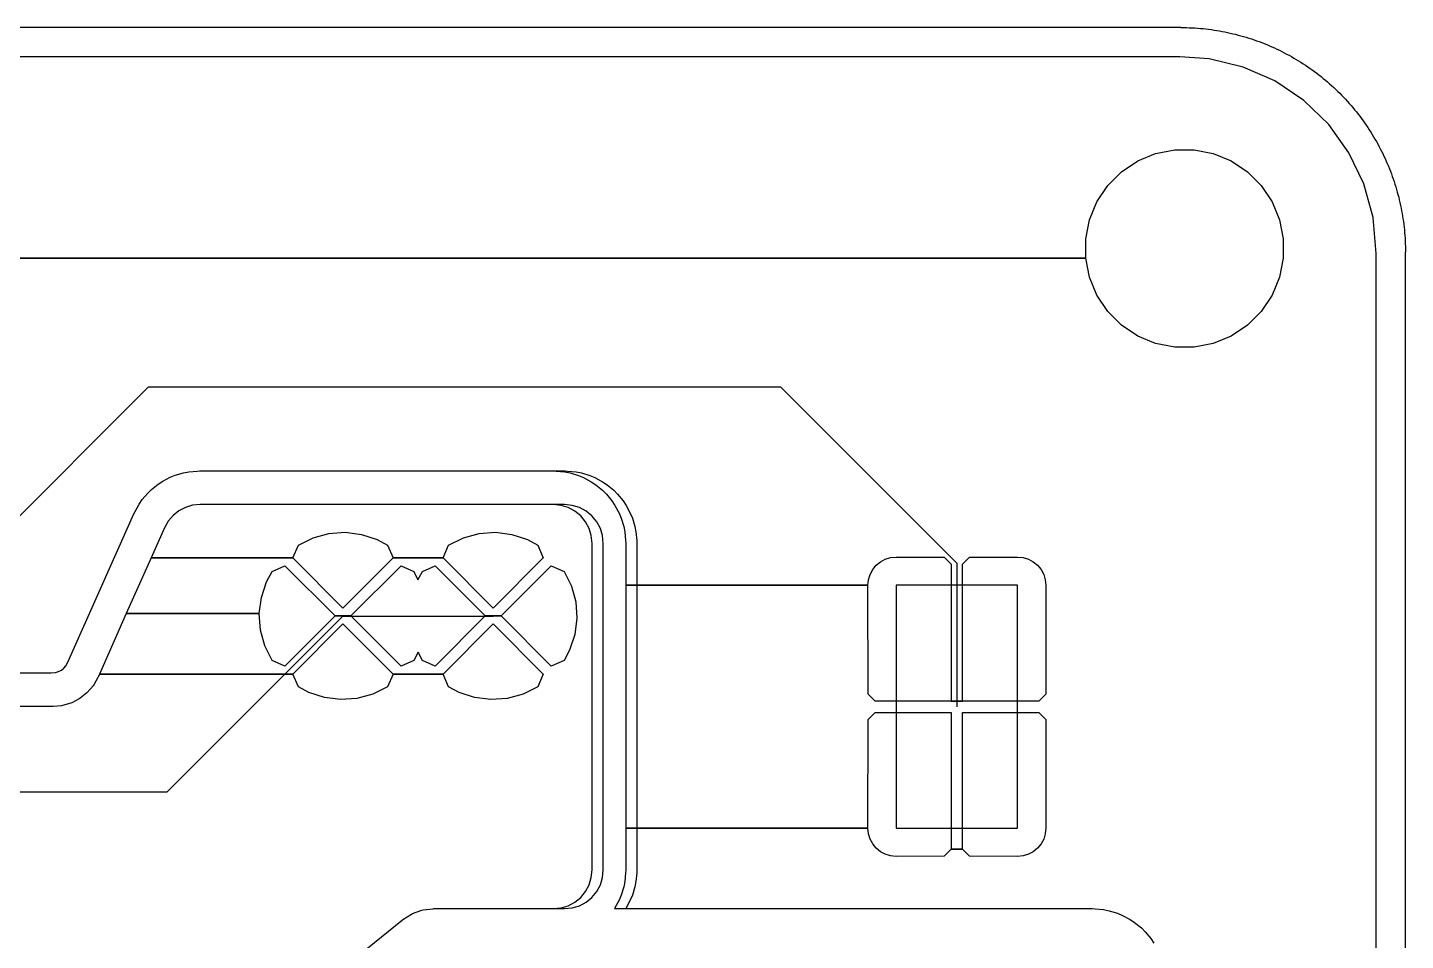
# Model space of a CAD drawing. Extents: x 169 to 33241, y 66 to 35500.
# Drawn here: x 20966 to 33241, y 27367 to 35500 of the extents above; entities that cross this region are included whole.
import ezdxf

# ---------------------------------------------------------------- set-up
doc = ezdxf.new("R2010")
doc.units = 0

msp = doc.modelspace()

# ---------------------------------------------------------------- linework, layer by layer
at = {"layer": 'Layer 1'}
for p, q in [((31241, 35500), (3744, 35500)), ((31241, 35500), (31265.847707, 35499.845846)), ((31265.847707, 35499.845846), (31290.661029, 35499.384089)), ((31290.661029, 35499.384089), (31315.437404, 35498.615793)), ((31315.437404, 35498.615793), (31340.17427, 35497.542016)), ((31340.17427, 35497.542016), (31364.869067, 35496.163821)), ((31364.869067, 35496.163821), (31389.519233, 35494.482268)), ((31389.519233, 35494.482268), (31414.122207, 35492.498418)), ((31414.122207, 35492.498418), (31438.675427, 35490.213333)), ((31438.675427, 35490.213333), (31463.176331, 35487.628072)), ((31463.176331, 35487.628072), (31487.622359, 35484.743698)), ((31487.622359, 35484.743698), (31512.010949, 35481.561271)), ((31512.010949, 35481.561271), (31536.339539, 35478.081852)), ((31536.339539, 35478.081852), (31560.605568, 35474.306502)), ((31560.605568, 35474.306502), (31584.806475, 35470.236282)), ((31584.806475, 35470.236282), (31608.939698, 35465.872253)), ((31608.939698, 35465.872253), (31633.002676, 35461.215476)), ((31633.002676, 35461.215476), (31656.992847, 35456.267011)), ((31656.992847, 35456.267011), (31680.907651, 35451.027921)), ((31680.907651, 35451.027921), (31704.744525, 35445.499266)), ((31704.744525, 35445.499266), (31728.500908, 35439.682107)), ((31728.500908, 35439.682107), (31752.174239, 35433.577504)), ((31752.174239, 35433.577504), (31775.761956, 35427.186519)), ((31775.761956, 35427.186519), (31799.261498, 35420.510213)), ((31799.261498, 35420.510213), (31822.670303, 35413.549647)), ((31822.670303, 35413.549647), (31845.985811, 35406.305882)), ((31845.985811, 35406.305882), (31869.205459, 35398.779978)), ((31869.205459, 35398.779978), (31892.326687, 35390.972997)), ((31892.326687, 35390.972997), (31915.346933, 35382.885999)), ((31915.346933, 35382.885999), (31938.263635, 35374.520046)), ((31938.263635, 35374.520046), (31961.074231, 35365.876199)), ((31961.074231, 35365.876199), (31983.776162, 35356.955518)), ((31983.776162, 35356.955518), (32006.366865, 35347.759065)), ((31231.5, 35240.2), (3756.51, 35240.2)), ((31231.5, 35240.2), (3756.51, 35240.2)), ((31493.1, 35220.9), (31231.5, 35240.2)), ((31493.1, 35220.9), (31231.5, 35240.2)), ((32006.366865, 35347.759065), (32028.843778, 35338.2879)), ((32028.843778, 35338.2879), (32051.204341, 35328.543085)), ((32051.204341, 35328.543085), (32073.445992, 35318.52568)), ((32073.445992, 35318.52568), (32095.566169, 35308.236747)), ((32095.566169, 35308.236747), (32117.562312, 35297.677346)), ((32117.562312, 35297.677346), (32139.431858, 35286.848539)), ((32139.431858, 35286.848539), (32161.172246, 35275.751385)), ((32161.172246, 35275.751385), (32182.780916, 35264.386948)), ((32182.780916, 35264.386948), (32204.255304, 35252.756286)), ((32204.255304, 35252.756286), (32225.592851, 35240.860462)), ((32225.592851, 35240.860462), (32246.790995, 35228.700535)), ((31795.7, 35148.3), (31493.1, 35220.9)), ((31795.7, 35148.3), (31493.1, 35220.9)), ((32078.8, 35024), (31795.7, 35148.3)), ((32078.8, 35024), (31795.7, 35148.3)), ((32246.790995, 35228.700535), (32267.847173, 35216.277569)), ((32267.847173, 35216.277569), (32288.758826, 35203.592622)), ((32288.758826, 35203.592622), (32309.523391, 35190.646756)), ((32309.523391, 35190.646756), (32330.138306, 35177.441033)), ((32330.138306, 35177.441033), (32350.601012, 35163.976513)), ((32350.601012, 35163.976513), (32370.908945, 35150.254256)), ((32370.908945, 35150.254256), (32391.059545, 35136.275325)), ((32391.059545, 35136.275325), (32411.050251, 35122.04078)), ((32411.050251, 35122.04078), (32430.8785, 35107.551682)), ((32430.8785, 35107.551682), (32450.541732, 35092.809091)), ((32335.5, 34851.6), (32078.8, 35024)), ((32335.5, 34851.6), (32078.8, 35024)), ((32450.541732, 35092.809091), (32470.037385, 35077.81407)), ((32470.037385, 35077.81407), (32489.362898, 35062.567679)), ((32489.362898, 35062.567679), (32508.515709, 35047.070978)), ((32508.515709, 35047.070978), (32527.493256, 35031.32503)), ((32527.493256, 35031.32503), (32546.29298, 35015.330894)), ((32546.29298, 35015.330894), (32564.912317, 34999.089632)), ((32564.912317, 34999.089632), (32583.348706, 34982.602304)), ((32583.348706, 34982.602304), (32601.599587, 34965.869973)), ((32601.599587, 34965.869973), (32619.662398, 34948.893698)), ((32619.662398, 34948.893698), (32637.534577, 34931.674541)), ((32637.534577, 34931.674541), (32655.213562, 34914.213562)), ((32655.213562, 34914.213562), (32672.674541, 34896.534577)), ((32672.674541, 34896.534577), (32689.893698, 34878.662398)), ((32689.893698, 34878.662398), (32706.869973, 34860.599587)), ((32557.5, 34636.4), (32335.5, 34851.6)), ((32557.5, 34636.4), (32335.5, 34851.6)), ((32706.869973, 34860.599587), (32723.602304, 34842.348706)), ((32723.602304, 34842.348706), (32740.089632, 34823.912317)), ((32740.089632, 34823.912317), (32756.330894, 34805.29298)), ((32756.330894, 34805.29298), (32772.32503, 34786.493256)), ((32772.32503, 34786.493256), (32788.070978, 34767.515709)), ((32788.070978, 34767.515709), (32803.567679, 34748.362898)), ((32803.567679, 34748.362898), (32818.81407, 34729.037385)), ((32737.9, 34385.3), (32557.5, 34636.4)), ((32737.9, 34385.3), (32557.5, 34636.4)), ((32818.81407, 34729.037385), (32833.809091, 34709.541732)), ((32833.809091, 34709.541732), (32848.551682, 34689.8785)), ((32848.551682, 34689.8785), (32863.04078, 34670.050251)), ((32863.04078, 34670.050251), (32877.275325, 34650.059545)), ((32877.275325, 34650.059545), (32891.254256, 34629.908945)), ((32891.254256, 34629.908945), (32904.976513, 34609.601012)), ((32904.976513, 34609.601012), (32918.441033, 34589.138306)), ((32918.441033, 34589.138306), (32931.646756, 34568.523391)), ((32931.646756, 34568.523391), (32944.592622, 34547.758826)), ((32944.592622, 34547.758826), (32957.277569, 34526.847173)), ((32957.277569, 34526.847173), (32969.700535, 34505.790995)), ((32969.700535, 34505.790995), (32981.860462, 34484.592851)), ((30855.7, 34311.3), (31015.8, 34377.6)), ((30855.7, 34311.3), (31015.8, 34377.6)), ((31015.8, 34377.6), (31185.8, 34411.4)), ((31015.8, 34377.6), (31185.8, 34411.4)), ((31185.8, 34411.4), (31359.2, 34411.4)), ((31185.8, 34411.4), (31359.2, 34411.4)), ((31359.2, 34411.4), (31529.2, 34377.6)), ((31359.2, 34411.4), (31529.2, 34377.6)), ((31529.2, 34377.6), (31689.3, 34311.3)), ((31529.2, 34377.6), (31689.3, 34311.3)), ((32871.1, 34106.2), (32737.9, 34385.3)), ((32871.1, 34106.2), (32737.9, 34385.3)), ((32981.860462, 34484.592851), (32993.756286, 34463.255304)), ((32993.756286, 34463.255304), (33005.386948, 34441.780916)), ((33005.386948, 34441.780916), (33016.751385, 34420.172246)), ((33016.751385, 34420.172246), (33027.848539, 34398.431858)), ((33027.848539, 34398.431858), (33038.677346, 34376.562312)), ((33038.677346, 34376.562312), (33049.236747, 34354.566169)), ((30711.6, 34215), (30855.7, 34311.3)), ((30711.6, 34215), (30855.7, 34311.3)), ((31689.3, 34311.3), (31833.4, 34215)), ((31689.3, 34311.3), (31833.4, 34215)), ((33049.236747, 34354.566169), (33059.52568, 34332.445992)), ((33059.52568, 34332.445992), (33069.543085, 34310.204341)), ((33069.543085, 34310.204341), (33079.2879, 34287.843778)), ((33079.2879, 34287.843778), (33088.759065, 34265.366865)), ((33088.759065, 34265.366865), (33097.955518, 34242.776162)), ((30589, 34092.4), (30711.6, 34215)), ((30589, 34092.4), (30711.6, 34215)), ((31833.4, 34215), (31956, 34092.4)), ((31833.4, 34215), (31956, 34092.4)), ((33097.955518, 34242.776162), (33106.876199, 34220.074231)), ((33106.876199, 34220.074231), (33115.520046, 34197.263635)), ((33115.520046, 34197.263635), (33123.885999, 34174.346933)), ((33123.885999, 34174.346933), (33131.972997, 34151.326687)), ((33131.972997, 34151.326687), (33139.779978, 34128.205459)), ((33139.779978, 34128.205459), (33147.305882, 34104.985811)), ((30492.7, 33948.3), (30589, 34092.4)), ((30492.7, 33948.3), (30589, 34092.4)), ((31956, 34092.4), (32052.3, 33948.3)), ((31956, 34092.4), (32052.3, 33948.3)), ((32952.6, 33808), (32871.1, 34106.2)), ((32952.6, 33808), (32871.1, 34106.2)), ((33147.305882, 34104.985811), (33154.549647, 34081.670303)), ((33154.549647, 34081.670303), (33161.510213, 34058.261498)), ((33161.510213, 34058.261498), (33168.186519, 34034.761956)), ((33168.186519, 34034.761956), (33174.577504, 34011.174239)), ((33174.577504, 34011.174239), (33180.682107, 33987.500908)), ((30426.4, 33788.2), (30492.7, 33948.3)), ((30426.4, 33788.2), (30492.7, 33948.3)), ((32052.3, 33948.3), (32118.6, 33788.2)), ((32052.3, 33948.3), (32118.6, 33788.2)), ((33180.682107, 33987.500908), (33186.499266, 33963.744525)), ((33186.499266, 33963.744525), (33192.027921, 33939.907651)), ((33192.027921, 33939.907651), (33197.267011, 33915.992847)), ((33197.267011, 33915.992847), (33202.215476, 33892.002676)), ((33202.215476, 33892.002676), (33206.872253, 33867.939698)), ((30392.6, 33618.2), (30426.4, 33788.2)), ((30392.6, 33618.2), (30426.4, 33788.2)), ((32118.6, 33788.2), (32152.4, 33618.2)), ((32118.6, 33788.2), (32152.4, 33618.2)), ((32981.2, 33488.4), (32952.6, 33808)), ((32981.2, 33488.4), (32952.6, 33808)), ((33206.872253, 33867.939698), (33211.236282, 33843.806475)), ((33211.236282, 33843.806475), (33215.306502, 33819.605568)), ((33215.306502, 33819.605568), (33219.081852, 33795.339539)), ((33219.081852, 33795.339539), (33222.561271, 33771.010949)), ((33222.561271, 33771.010949), (33225.743698, 33746.622359)), ((33225.743698, 33746.622359), (33228.628072, 33722.176331)), ((33228.628072, 33722.176331), (33231.213333, 33697.675427)), ((33231.213333, 33697.675427), (33233.498418, 33673.122207)), ((33233.498418, 33673.122207), (33235.482268, 33648.519233)), ((33235.482268, 33648.519233), (33237.163821, 33623.869067)), ((30392.6, 33444.8), (30392.6, 33618.2)), ((30392.6, 33444.8), (30392.6, 33618.2)), ((32152.4, 33618.2), (32152.4, 33444.8)), ((32152.4, 33618.2), (32152.4, 33444.8)), ((33237.163821, 33623.869067), (33238.542016, 33599.17427)), ((33238.542016, 33599.17427), (33239.615793, 33574.437404)), ((33239.615793, 33574.437404), (33240.384089, 33549.661029)), ((33240.384089, 33549.661029), (33240.845846, 33524.847707)), ((33240.845846, 33524.847707), (33241, 33500)), ((4593.36, 33444.8), (30392.6, 33444.8)), ((30392.6, 33444.8), (4593.36, 33444.8)), ((16394.9, 33444.8), (30392.6, 33444.8)), ((30392.6, 33444.8), (16394.9, 33444.8)), ((30426.4, 33274.8), (30392.6, 33444.8)), ((30426.4, 33274.8), (30392.6, 33444.8)), ((32152.4, 33444.8), (32118.6, 33274.8)), ((32152.4, 33444.8), (32118.6, 33274.8)), ((32981.2, 2076.46), (32981.2, 33488.4)), ((32981.2, 2076.46), (32981.2, 33488.4)), ((33241, 2066), (33241, 33500)), ((30492.7, 33114.7), (30426.4, 33274.8)), ((30492.7, 33114.7), (30426.4, 33274.8)), ((32118.6, 33274.8), (32052.3, 33114.7)), ((32118.6, 33274.8), (32052.3, 33114.7)), ((30589, 32970.6), (30492.7, 33114.7)), ((30589, 32970.6), (30492.7, 33114.7)), ((32052.3, 33114.7), (31956, 32970.6)), ((32052.3, 33114.7), (31956, 32970.6)), ((30711.6, 32848), (30589, 32970.6)), ((30711.6, 32848), (30589, 32970.6)), ((31956, 32970.6), (31833.4, 32848)), ((31956, 32970.6), (31833.4, 32848)), ((30855.7, 32751.7), (30711.6, 32848)), ((30855.7, 32751.7), (30711.6, 32848)), ((31833.4, 32848), (31689.3, 32751.7)), ((31833.4, 32848), (31689.3, 32751.7)), ((31015.8, 32685.4), (30855.7, 32751.7)), ((31015.8, 32685.4), (30855.7, 32751.7)), ((31185.8, 32651.6), (31015.8, 32685.4)), ((31185.8, 32651.6), (31015.8, 32685.4)), ((31529.2, 32685.4), (31359.2, 32651.6)), ((31529.2, 32685.4), (31359.2, 32651.6)), ((31689.3, 32751.7), (31529.2, 32685.4)), ((31689.3, 32751.7), (31529.2, 32685.4)), ((31359.2, 32651.6), (31185.8, 32651.6)), ((31359.2, 32651.6), (31185.8, 32651.6)), ((20522, 30777), (22044, 32300)), ((22044, 32300), (27673, 32300)), ((27673, 32300), (29244, 30728)), ((22401.7, 31541.6), (22476.8, 31548.8)), ((22401.7, 31541.6), (22476.8, 31548.8)), ((22476.8, 31548.8), (22500.8, 31550)), ((22476.8, 31548.8), (22500.8, 31550)), ((22500.8, 31550), (25651.2, 31550)), ((22500.8, 31550), (25751.2, 31550)), ((25651.2, 31550), (25675.7, 31548.8)), ((25675.7, 31548.8), (25752.5, 31541.2)), ((25751.2, 31550), (25775.7, 31548.8)), ((25775.7, 31548.8), (25852.5, 31541.2)), ((22071.5, 31385), (22130.6, 31432)), ((22071.5, 31385), (22130.6, 31432)), ((22130.6, 31432), (22170.8, 31458.1)), ((22130.6, 31432), (22170.8, 31458.1)), ((22170.8, 31458.1), (22237.7, 31493)), ((22170.8, 31458.1), (22237.7, 31493)), ((22237.7, 31493), (22282.2, 31511)), ((22237.7, 31493), (22282.2, 31511)), ((22282.2, 31511), (22354.6, 31532.5)), ((22282.2, 31511), (22354.6, 31532.5)), ((22354.6, 31532.5), (22401.7, 31541.6)), ((22354.6, 31532.5), (22401.7, 31541.6)), ((25752.5, 31541.2), (25800.6, 31531.7)), ((25800.6, 31531.7), (25874.5, 31509.3)), ((25852.5, 31541.2), (25900.6, 31531.7)), ((25874.5, 31509.3), (25919.7, 31490.5)), ((25900.6, 31531.7), (25974.5, 31509.3)), ((25919.7, 31490.5), (25987.8, 31454.1)), ((25974.5, 31509.3), (26019.7, 31490.5)), ((25987.8, 31454.1), (26028.6, 31426.9)), ((26019.7, 31490.5), (26087.8, 31454.1)), ((26028.6, 31426.9), (26088.2, 31377.9)), ((26087.8, 31454.1), (26128.6, 31426.9)), ((26128.6, 31426.9), (26188.2, 31377.9)), ((21988, 31294.2), (22037, 31351.7)), ((21988, 31294.2), (22037, 31351.7)), ((22037, 31351.7), (22071.5, 31385)), ((22037, 31351.7), (22071.5, 31385)), ((26088.2, 31377.9), (26122.9, 31343.3)), ((26122.9, 31343.3), (26171.8, 31283.6)), ((26188.2, 31377.9), (26222.9, 31343.3)), ((26222.9, 31343.3), (26271.8, 31283.6)), ((21912.6, 31167.7), (21923.4, 31189.2)), ((21912.6, 31167.7), (21923.4, 31189.2)), ((21923.4, 31189.2), (21960.5, 31254.9)), ((21923.4, 31189.2), (21960.5, 31254.9)), ((21960.5, 31254.9), (21988, 31294.2)), ((21960.5, 31254.9), (21988, 31294.2)), ((22313.6, 31194.3), (22262.1, 31153.3)), ((22313.6, 31194.3), (22262.1, 31153.3)), ((22372.1, 31224.7), (22313.6, 31194.3)), ((22372.1, 31224.7), (22313.6, 31194.3)), ((22435.2, 31243.5), (22372.1, 31224.7)), ((22435.2, 31243.5), (22372.1, 31224.7)), ((22503.2, 31250), (22435.2, 31243.5)), ((22503.2, 31250), (22435.2, 31243.5)), ((25648.8, 31250), (22503.2, 31250)), ((25748.8, 31250), (22503.2, 31250)), ((25718.2, 31243.2), (25648.8, 31250)), ((25782.7, 31223.6), (25718.2, 31243.2)), ((25818.2, 31243.2), (25748.8, 31250)), ((25842.1, 31191.9), (25782.7, 31223.6)), ((25882.7, 31223.6), (25818.2, 31243.2)), ((25894.1, 31149.2), (25842.1, 31191.9)), ((25942.1, 31191.9), (25882.7, 31223.6)), ((25994.1, 31149.2), (25942.1, 31191.9)), ((26171.8, 31283.6), (26199.1, 31242.9)), ((26199.1, 31242.9), (26235.5, 31174.8)), ((26271.8, 31283.6), (26299.1, 31242.9)), ((26299.1, 31242.9), (26335.5, 31174.8)), ((21325.3, 29846.3), (21912.6, 31167.7)), ((21325.3, 29846.3), (21912.6, 31167.7)), ((22219.3, 31103.2), (22185.7, 31043.7)), ((22219.3, 31103.2), (22185.7, 31043.7)), ((22262.1, 31153.3), (22219.3, 31103.2)), ((22262.1, 31153.3), (22219.3, 31103.2)), ((25936.8, 31097.1), (25894.1, 31149.2)), ((25968.6, 31037.7), (25936.8, 31097.1)), ((26036.8, 31097.1), (25994.1, 31149.2)), ((26068.6, 31037.7), (26036.8, 31097.1)), ((26235.5, 31174.8), (26254.2, 31129.5)), ((26254.2, 31129.5), (26276.6, 31055.7)), ((26335.5, 31174.8), (26354.2, 31129.5)), ((26354.2, 31129.5), (26376.6, 31055.7)), ((22185.7, 31043.7), (22066.2, 30774.6)), ((22185.7, 31043.7), (22066.2, 30774.6)), ((23378.8, 30888.8), (23509.6, 30954.1)), ((23378.8, 30888.8), (23509.6, 30954.1)), ((23509.6, 30954.1), (23650.6, 30992.6)), ((23509.6, 30954.1), (23650.6, 30992.6)), ((23650.6, 30992.6), (23796.4, 31002.9)), ((23650.6, 30992.6), (23796.4, 31002.9)), ((23796.4, 31002.9), (23941.4, 30984.5)), ((23796.4, 31002.9), (23941.4, 30984.5)), ((23941.4, 30984.5), (24080.1, 30938.2)), ((23941.4, 30984.5), (24080.1, 30938.2)), ((24080.1, 30938.2), (24172.5, 30888.8)), ((24080.1, 30938.2), (24172.5, 30888.8)), ((24717.3, 30888.8), (24848.1, 30954.1)), ((24717.3, 30888.8), (24848.1, 30954.1)), ((24848.1, 30954.1), (24989.2, 30992.6)), ((24848.1, 30954.1), (24989.2, 30992.6)), ((24989.2, 30992.6), (25135, 31002.9)), ((24989.2, 30992.6), (25135, 31002.9)), ((25135, 31002.9), (25280, 30984.5)), ((25135, 31002.9), (25280, 30984.5)), ((25280, 30984.5), (25418.7, 30938.2)), ((25280, 30984.5), (25418.7, 30938.2)), ((25418.7, 30938.2), (25511.1, 30888.8)), ((25418.7, 30938.2), (25511.1, 30888.8)), ((25988.1, 30973.3), (25968.6, 31037.7)), ((25994.9, 30903.8), (25988.1, 30973.3)), ((26088.1, 30973.3), (26068.6, 31037.7)), ((26094.9, 30903.8), (26088.1, 30973.3)), ((26276.6, 31055.7), (26286.2, 31007.6)), ((26286.2, 31007.6), (26293.7, 30930.8)), ((26376.6, 31055.7), (26386.2, 31007.6)), ((26386.2, 31007.6), (26393.7, 30930.8)), ((23329.2, 30774.6), (23378.8, 30888.8)), ((23329.2, 30774.6), (23378.8, 30888.8)), ((24172.5, 30888.8), (24222.1, 30774.6)), ((24172.5, 30888.8), (24222.1, 30774.6)), ((24667.8, 30774.6), (24717.3, 30888.8)), ((24667.8, 30774.6), (24717.3, 30888.8)), ((25511.1, 30888.8), (25560.7, 30774.6)), ((25511.1, 30888.8), (25560.7, 30774.6)), ((25994.9, 27996.2), (25994.9, 30903.8)), ((26094.9, 27996.2), (26094.9, 30903.8)), ((26293.7, 30930.8), (26294.9, 30906.3)), ((26294.9, 30906.3), (26294.9, 30531.8)), ((26393.7, 30930.8), (26394.9, 30906.3)), ((26394.9, 30906.3), (26394.9, 27993.7)), ((22066.2, 30774.6), (21845.5, 30278.2)), ((22066.2, 30774.6), (21845.5, 30278.2)), ((22066.2, 30774.6), (23329.2, 30774.6)), ((23329.2, 30774.6), (22066.2, 30774.6)), ((22066.2, 30774.6), (23329.2, 30774.6)), ((23329.2, 30774.6), (22066.2, 30774.6)), ((23144.3, 30654.4), (23258.5, 30703.9)), ((23144.3, 30654.4), (23258.5, 30703.9)), ((23258.5, 30703.9), (23704.9, 30257.5)), ((23258.5, 30703.9), (23704.9, 30257.5)), ((23775.6, 30328.2), (23329.2, 30774.6)), ((23775.6, 30328.2), (23329.2, 30774.6)), ((24222.1, 30774.6), (23775.6, 30328.2)), ((24222.1, 30774.6), (23775.6, 30328.2)), ((23846.4, 30257.5), (24292.8, 30703.9)), ((23846.4, 30257.5), (24292.8, 30703.9)), ((24222.1, 30774.6), (24667.8, 30774.6)), ((24667.8, 30774.6), (24222.1, 30774.6)), ((24222.1, 30774.6), (24667.8, 30774.6)), ((24667.8, 30774.6), (24222.1, 30774.6)), ((24292.8, 30703.9), (24407, 30654.4)), ((24292.8, 30703.9), (24407, 30654.4)), ((24482.9, 30654.4), (24597.1, 30703.9)), ((24482.9, 30654.4), (24597.1, 30703.9)), ((24597.1, 30703.9), (25043.5, 30257.5)), ((24597.1, 30703.9), (25043.5, 30257.5)), ((25114.2, 30328.2), (24667.8, 30774.6)), ((25114.2, 30328.2), (24667.8, 30774.6)), ((25560.7, 30774.6), (25114.2, 30328.2)), ((25560.7, 30774.6), (25114.2, 30328.2)), ((25184.9, 30257.5), (25631.4, 30703.9)), ((25184.9, 30257.5), (25631.4, 30703.9)), ((25631.4, 30703.9), (25745.6, 30654.4)), ((25631.4, 30703.9), (25745.6, 30654.4)), ((28494.7, 30671.4), (28525.9, 30709.4)), ((28525.9, 30709.4), (28564, 30740.7)), ((28564, 30740.7), (28607.4, 30763.9)), ((28607.4, 30763.9), (28654.5, 30778.2)), ((28654.5, 30778.2), (28703.5, 30783)), ((28703.5, 30783), (29132.4, 30781.8)), ((29132.4, 30781.8), (29194.9, 30719.3)), ((29194.9, 30719.3), (29194.9, 29499)), ((29244, 30728), (29244, 29449)), ((29294.9, 30719.3), (29357.4, 30781.8)), ((29294.9, 29499), (29294.9, 30719.3)), ((29357.4, 30781.8), (29786.3, 30783)), ((29786.3, 30783), (29835.3, 30778.2)), ((29835.3, 30778.2), (29882.5, 30763.9)), ((29882.5, 30763.9), (29925.9, 30740.7)), ((29925.9, 30740.7), (29964, 30709.4)), ((29964, 30709.4), (29995.2, 30671.4)), ((23094.9, 30561.9), (23144.3, 30654.4)), ((23094.9, 30561.9), (23144.3, 30654.4)), ((24407, 30654.4), (24443.6, 30580.9)), ((24407, 30654.4), (24443.6, 30580.9)), ((24443.6, 30580.9), (24482.9, 30654.4)), ((24443.6, 30580.9), (24482.9, 30654.4)), ((25745.6, 30654.4), (25810.9, 30523.6)), ((25745.6, 30654.4), (25810.9, 30523.6)), ((28452.3, 30531.8), (28457.2, 30580.8)), ((28457.2, 30580.8), (28471.5, 30627.9)), ((28471.5, 30627.9), (28494.7, 30671.4)), ((29995.2, 30671.4), (30018.4, 30627.9)), ((30018.4, 30627.9), (30032.7, 30580.8)), ((30032.7, 30580.8), (30037.5, 30531.8)), ((23048.6, 30423.3), (23094.9, 30561.9)), ((23048.6, 30423.3), (23094.9, 30561.9)), ((25810.9, 30523.6), (25849.4, 30382.6)), ((25810.9, 30523.6), (25849.4, 30382.6)), ((26294.9, 30531.8), (28452.3, 30531.8)), ((28452.3, 30531.8), (26294.9, 30531.8)), ((26294.9, 30531.8), (26294.9, 28366.2)), ((28453.5, 29561.5), (28452.3, 30531.8)), ((29786.3, 30531.8), (28703.5, 30531.8)), ((28703.5, 30531.8), (28703.5, 28366.2)), ((29786.3, 28366.2), (29786.3, 30531.8)), ((30037.5, 30531.8), (30036.3, 29561.5)), ((23030.2, 30278.2), (23048.6, 30423.3)), ((23030.2, 30278.2), (23048.6, 30423.3)), ((25849.4, 30382.6), (25859.7, 30236.7)), ((25849.4, 30382.6), (25859.7, 30236.7)), ((21845.5, 30278.2), (21606.5, 29740.3)), ((21845.5, 30278.2), (21606.5, 29740.3)), ((21845.5, 30278.2), (23030.2, 30278.2)), ((23030.2, 30278.2), (21845.5, 30278.2)), ((21845.5, 30278.2), (23030.2, 30278.2)), ((23030.2, 30278.2), (21845.5, 30278.2)), ((22209, 28690), (23775, 30257)), ((23040.5, 30132.4), (23030.2, 30278.2)), ((23040.5, 30132.4), (23030.2, 30278.2)), ((23704.9, 30257.5), (23258.5, 29811)), ((23704.9, 30257.5), (23258.5, 29811)), ((23704.9, 30257.5), (23846.4, 30257.5)), ((23846.4, 30257.5), (23704.9, 30257.5)), ((23704.9, 30257.5), (23846.4, 30257.5)), ((23846.4, 30257.5), (23704.9, 30257.5)), ((23775, 30257), (25114, 30257)), ((24292.8, 29811), (23846.4, 30257.5)), ((24292.8, 29811), (23846.4, 30257.5)), ((25043.5, 30257.5), (24597.1, 29811)), ((25043.5, 30257.5), (24597.1, 29811)), ((25043.5, 30257.5), (25184.9, 30257.5)), ((25184.9, 30257.5), (25043.5, 30257.5)), ((25043.5, 30257.5), (25184.9, 30257.5)), ((25184.9, 30257.5), (25043.5, 30257.5)), ((25631.4, 29811), (25184.9, 30257.5)), ((25631.4, 29811), (25184.9, 30257.5)), ((25859.7, 30236.7), (25841.3, 30091.7)), ((25859.7, 30236.7), (25841.3, 30091.7)), ((23079, 29991.4), (23040.5, 30132.4)), ((23079, 29991.4), (23040.5, 30132.4)), ((23329.2, 29740.3), (23775.6, 30186.8)), ((23329.2, 29740.3), (23775.6, 30186.8)), ((23775.6, 30186.8), (24222.1, 29740.3)), ((23775.6, 30186.8), (24222.1, 29740.3)), ((24667.8, 29740.3), (25114.2, 30186.8)), ((24667.8, 29740.3), (25114.2, 30186.8)), ((25114.2, 30186.8), (25560.7, 29740.3)), ((25114.2, 30186.8), (25560.7, 29740.3)), ((25841.3, 30091.7), (25795, 29953)), ((25841.3, 30091.7), (25795, 29953)), ((23144.3, 29860.6), (23079, 29991.4)), ((23144.3, 29860.6), (23079, 29991.4)), ((25795, 29953), (25745.6, 29860.6)), ((25795, 29953), (25745.6, 29860.6)), ((21305.9, 29812), (21325.3, 29846.3)), ((21305.9, 29812), (21325.3, 29846.3)), ((23258.5, 29811), (23144.3, 29860.6)), ((23258.5, 29811), (23144.3, 29860.6)), ((24407, 29860.6), (24292.8, 29811)), ((24407, 29860.6), (24292.8, 29811)), ((24446.2, 29934), (24407, 29860.6)), ((24446.2, 29934), (24407, 29860.6)), ((24482.9, 29860.6), (24446.2, 29934)), ((24482.9, 29860.6), (24446.2, 29934)), ((24597.1, 29811), (24482.9, 29860.6)), ((24597.1, 29811), (24482.9, 29860.6)), ((25745.6, 29860.6), (25631.4, 29811)), ((25745.6, 29860.6), (25631.4, 29811)), ((20416.6, 29750), (21177.1, 29750)), ((20416.6, 29750), (21177.1, 29750)), ((21177.1, 29750), (21216.3, 29753.8)), ((21177.1, 29750), (21216.3, 29753.8)), ((21216.3, 29753.8), (21242.5, 29761.5)), ((21216.3, 29753.8), (21242.5, 29761.5)), ((21242.5, 29761.5), (21266.8, 29774.2)), ((21242.5, 29761.5), (21266.8, 29774.2)), ((21266.8, 29774.2), (21288.1, 29791.2)), ((21266.8, 29774.2), (21288.1, 29791.2)), ((21288.1, 29791.2), (21305.9, 29812)), ((21288.1, 29791.2), (21305.9, 29812)), ((21592.4, 29709.2), (21555.2, 29643.5)), ((21592.4, 29709.2), (21555.2, 29643.5)), ((21594.5, 29713.5), (21592.4, 29709.2)), ((21594.5, 29713.5), (21592.4, 29709.2)), ((21606.5, 29740.3), (21594.5, 29713.5)), ((21606.5, 29740.3), (21594.5, 29713.5)), ((21606.5, 29740.3), (23329.2, 29740.3)), ((23329.2, 29740.3), (21606.5, 29740.3)), ((21606.5, 29740.3), (23329.2, 29740.3)), ((23329.2, 29740.3), (21606.5, 29740.3)), ((23378.8, 29626.2), (23329.2, 29740.3)), ((23378.8, 29626.2), (23329.2, 29740.3)), ((24222.1, 29740.3), (24172.5, 29626.2)), ((24222.1, 29740.3), (24172.5, 29626.2)), ((24222.1, 29740.3), (24667.8, 29740.3)), ((24667.8, 29740.3), (24222.1, 29740.3)), ((24222.1, 29740.3), (24667.8, 29740.3)), ((24667.8, 29740.3), (24222.1, 29740.3)), ((24717.3, 29626.2), (24667.8, 29740.3)), ((24717.3, 29626.2), (24667.8, 29740.3)), ((25560.7, 29740.3), (25511.1, 29626.2)), ((25560.7, 29740.3), (25511.1, 29626.2)), ((21549.7, 29635.6), (21500.7, 29578.2)), ((21549.7, 29635.6), (21500.7, 29578.2)), ((21555.2, 29643.5), (21549.7, 29635.6)), ((21555.2, 29643.5), (21549.7, 29635.6)), ((23471.2, 29576.7), (23378.8, 29626.2)), ((23471.2, 29576.7), (23378.8, 29626.2)), ((24172.5, 29626.2), (24041.7, 29560.9)), ((24172.5, 29626.2), (24041.7, 29560.9)), ((24809.8, 29576.7), (24717.3, 29626.2)), ((24809.8, 29576.7), (24717.3, 29626.2)), ((25511.1, 29626.2), (25380.3, 29560.9)), ((25511.1, 29626.2), (25380.3, 29560.9)), ((21350.9, 29480.8), (21278.5, 29459.3)), ((21350.9, 29480.8), (21278.5, 29459.3)), ((21359.7, 29484.4), (21350.9, 29480.8)), ((21359.7, 29484.4), (21350.9, 29480.8)), ((21426.7, 29519.2), (21359.7, 29484.4)), ((21426.7, 29519.2), (21359.7, 29484.4)), ((21434.8, 29524.5), (21426.7, 29519.2)), ((21434.8, 29524.5), (21426.7, 29519.2)), ((21493.8, 29571.5), (21434.8, 29524.5)), ((21493.8, 29571.5), (21434.8, 29524.5)), ((21500.7, 29578.2), (21493.8, 29571.5)), ((21500.7, 29578.2), (21493.8, 29571.5)), ((23609.9, 29530.4), (23471.2, 29576.7)), ((23609.9, 29530.4), (23471.2, 29576.7)), ((23754.9, 29512.1), (23609.9, 29530.4)), ((23754.9, 29512.1), (23609.9, 29530.4)), ((23900.7, 29522.3), (23754.9, 29512.1)), ((23900.7, 29522.3), (23754.9, 29512.1)), ((24041.7, 29560.9), (23900.7, 29522.3)), ((24041.7, 29560.9), (23900.7, 29522.3)), ((24948.5, 29530.4), (24809.8, 29576.7)), ((24948.5, 29530.4), (24809.8, 29576.7)), ((25093.5, 29512.1), (24948.5, 29530.4)), ((25093.5, 29512.1), (24948.5, 29530.4)), ((25239.3, 29522.3), (25093.5, 29512.1)), ((25239.3, 29522.3), (25093.5, 29512.1)), ((25380.3, 29560.9), (25239.3, 29522.3)), ((25380.3, 29560.9), (25239.3, 29522.3)), ((28516, 29499), (28453.5, 29561.5)), ((29194.9, 29499), (28516, 29499)), ((29194.9, 29499), (29294.9, 29499)), ((29294.9, 29499), (29194.9, 29499)), ((29973.8, 29499), (29294.9, 29499)), ((30036.3, 29561.5), (29973.8, 29499)), ((21189.1, 29450), (19341.1, 29450)), ((21189.1, 29450), (19341.1, 29450)), ((21193.9, 29450.2), (21189.1, 29450)), ((21193.9, 29450.2), (21189.1, 29450)), ((21269, 29457.5), (21193.9, 29450.2)), ((21269, 29457.5), (21193.9, 29450.2)), ((21278.5, 29459.3), (21269, 29457.5)), ((21278.5, 29459.3), (21269, 29457.5)), ((28453.5, 29336.5), (28516, 29399)), ((28516, 29399), (29194.9, 29399)), ((29194.9, 29399), (29194.9, 28178.7)), ((29294.9, 28178.7), (29294.9, 29399)), ((29294.9, 29399), (29973.8, 29399)), ((29973.8, 29399), (30036.3, 29336.5)), ((28452.3, 28366.2), (28453.5, 29336.5)), ((30036.3, 29336.5), (30037.5, 28366.2)), ((20077, 28690), (22209, 28690)), ((26294.9, 28366.2), (28452.3, 28366.2)), ((28452.3, 28366.2), (26294.9, 28366.2)), ((26294.9, 28366.2), (26294.9, 27993.7)), ((28457.2, 28317.2), (28452.3, 28366.2)), ((28703.5, 28366.2), (29786.3, 28366.2)), ((30037.5, 28366.2), (30032.7, 28317.2)), ((28471.5, 28270.1), (28457.2, 28317.2)), ((28494.7, 28226.7), (28471.5, 28270.1)), ((30018.4, 28270.1), (29995.2, 28226.7)), ((30032.7, 28317.2), (30018.4, 28270.1)), ((28525.9, 28188.6), (28494.7, 28226.7)), ((28564, 28157.4), (28525.9, 28188.6)), ((28607.4, 28134.2), (28564, 28157.4)), ((28654.5, 28119.9), (28607.4, 28134.2)), ((28703.5, 28115), (28654.5, 28119.9)), ((29132.4, 28116.2), (28703.5, 28115)), ((29194.9, 28178.7), (29132.4, 28116.2)), ((29194.9, 28178.7), (29294.9, 28178.7)), ((29294.9, 28178.7), (29194.9, 28178.7)), ((29357.4, 28116.2), (29294.9, 28178.7)), ((29786.3, 28115), (29357.4, 28116.2)), ((29835.3, 28119.9), (29786.3, 28115)), ((29882.5, 28134.2), (29835.3, 28119.9)), ((29925.9, 28157.4), (29882.5, 28134.2)), ((29964, 28188.6), (29925.9, 28157.4)), ((29995.2, 28226.7), (29964, 28188.6)), ((25988.1, 27926.7), (25994.9, 27996.2)), ((26088.1, 27926.7), (26094.9, 27996.2)), ((26294.9, 27993.7), (26293.7, 27969.2)), ((26394.9, 27993.7), (26393.7, 27969.2)), ((25968.6, 27862.3), (25988.1, 27926.7)), ((26068.6, 27862.3), (26088.1, 27926.7)), ((26286.2, 27892.4), (26276.6, 27844.3)), ((26293.7, 27969.2), (26286.2, 27892.4)), ((26386.2, 27892.4), (26376.6, 27844.3)), ((26393.7, 27969.2), (26386.2, 27892.4)), ((25842.1, 27708.1), (25894.1, 27750.8)), ((25894.1, 27750.8), (25936.8, 27802.9)), ((25936.8, 27802.9), (25968.6, 27862.3)), ((25942.1, 27708.1), (25994.1, 27750.8)), ((25994.1, 27750.8), (26036.8, 27802.9)), ((26036.8, 27802.9), (26068.6, 27862.3)), ((26254.2, 27770.5), (26235.5, 27725.2)), ((26276.6, 27844.3), (26254.2, 27770.5)), ((26354.2, 27770.5), (26335.5, 27725.2)), ((26376.6, 27844.3), (26354.2, 27770.5)), ((24395.1, 27607.2), (24479.1, 27637)), ((24395.1, 27607.2), (24479.1, 27637)), ((24479.1, 27637), (24490.2, 27639.6)), ((24479.1, 27637), (24490.2, 27639.6)), ((24490.2, 27639.6), (24578.8, 27649.7)), ((24490.2, 27639.6), (24578.8, 27649.7)), ((24578.8, 27649.7), (24584.5, 27650)), ((24578.8, 27649.7), (24584.5, 27650)), ((24584.5, 27650), (25648.8, 27650)), ((24584.5, 27650), (25748.8, 27650)), ((25648.8, 27650), (25718.2, 27656.8)), ((25718.2, 27656.8), (25782.7, 27676.4)), ((25748.8, 27650), (25818.2, 27656.8)), ((25782.7, 27676.4), (25842.1, 27708.1)), ((25818.2, 27656.8), (25882.7, 27676.4)), ((25882.7, 27676.4), (25942.1, 27708.1)), ((26199.1, 27657.1), (26194.3, 27650)), ((26194.3, 27650), (30451.2, 27650)), ((26235.5, 27725.2), (26199.1, 27657.1)), ((26299.1, 27657.1), (26294.3, 27650)), ((26294.3, 27650), (30451.2, 27650)), ((26335.5, 27725.2), (26299.1, 27657.1)), ((30451.2, 27650), (30475.7, 27648.8)), ((30451.2, 27650), (30475.7, 27648.8)), ((30475.7, 27648.8), (30552.5, 27641.2)), ((30475.7, 27648.8), (30552.5, 27641.2)), ((30552.5, 27641.2), (30600.6, 27631.7)), ((30552.5, 27641.2), (30600.6, 27631.7)), ((30600.6, 27631.7), (30674.5, 27609.3)), ((30600.6, 27631.7), (30674.5, 27609.3)), ((20824.1, 24728.5), (24305, 27550.9)), ((20824.1, 24728.5), (24305, 27550.9)), ((24305, 27550.9), (24309.7, 27554.3)), ((24305, 27550.9), (24309.7, 27554.3)), ((24309.7, 27554.3), (24384.9, 27602.2)), ((24309.7, 27554.3), (24384.9, 27602.2)), ((24384.9, 27602.2), (24395.1, 27607.2)), ((24384.9, 27602.2), (24395.1, 27607.2)), ((30674.5, 27609.3), (30719.7, 27590.5)), ((30674.5, 27609.3), (30719.7, 27590.5)), ((30719.7, 27590.5), (30787.8, 27554.1)), ((30719.7, 27590.5), (30787.8, 27554.1)), ((30787.8, 27554.1), (30828.6, 27526.9)), ((30787.8, 27554.1), (30828.6, 27526.9)), ((30828.6, 27526.9), (30888.2, 27477.9)), ((30828.6, 27526.9), (30888.2, 27477.9)), ((30888.2, 27477.9), (30922.9, 27443.3)), ((30888.2, 27477.9), (30922.9, 27443.3)), ((30922.9, 27443.3), (30971.8, 27383.6)), ((30922.9, 27443.3), (30971.8, 27383.6)), ((30971.8, 27383.6), (30999.1, 27342.9)), ((30971.8, 27383.6), (30999.1, 27342.9))]:
    msp.add_line(p, q, dxfattribs=at)

doc.saveas('drawing.dxf')
